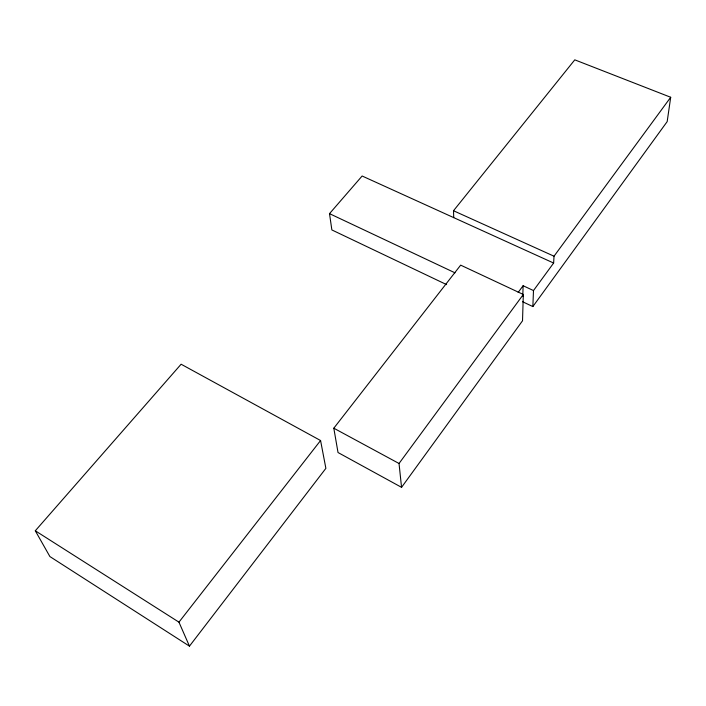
<?xml version="1.0" encoding="UTF-8"?>
<svg xmlns="http://www.w3.org/2000/svg" width="706" height="706" viewBox="0 0 706 706"><rect width="100%" height="100%" fill="white"/><g stroke="black" fill="none" stroke-linecap="round" stroke-linejoin="round"><path stroke-width="1.06" d="M522.784 296.414L523.111 285.727L533.489 290.563L532.853 306.572L522.625 301.753M523.322 294.481L522.519 320.798L401.555 487.343L338.024 452.528L333.806 428.207L460.665 265.138L523.322 294.481L399.031 463.489L401.555 487.343M533.489 290.563L553.628 263.038L554.025 256.207L670.7 97.269L574.781 59.842L453.508 210.741L453.737 217.642M670.7 97.269L667.179 121.609L532.853 306.572M518.151 292.434L523.111 285.727M189.455 646.158L325.881 468.352L320.568 440.526L181.115 364.217L35.3 530.78L49.897 556.557L189.455 646.158L178.953 622.162L35.3 530.78M178.953 622.162L320.568 440.526M446.598 284.615L331.864 229.935L329.508 213.644L362.134 176.006L553.628 263.038M453.508 210.741L554.025 256.207M329.508 213.644L454.999 272.825M333.806 428.207L399.031 463.489"/></g></svg>
